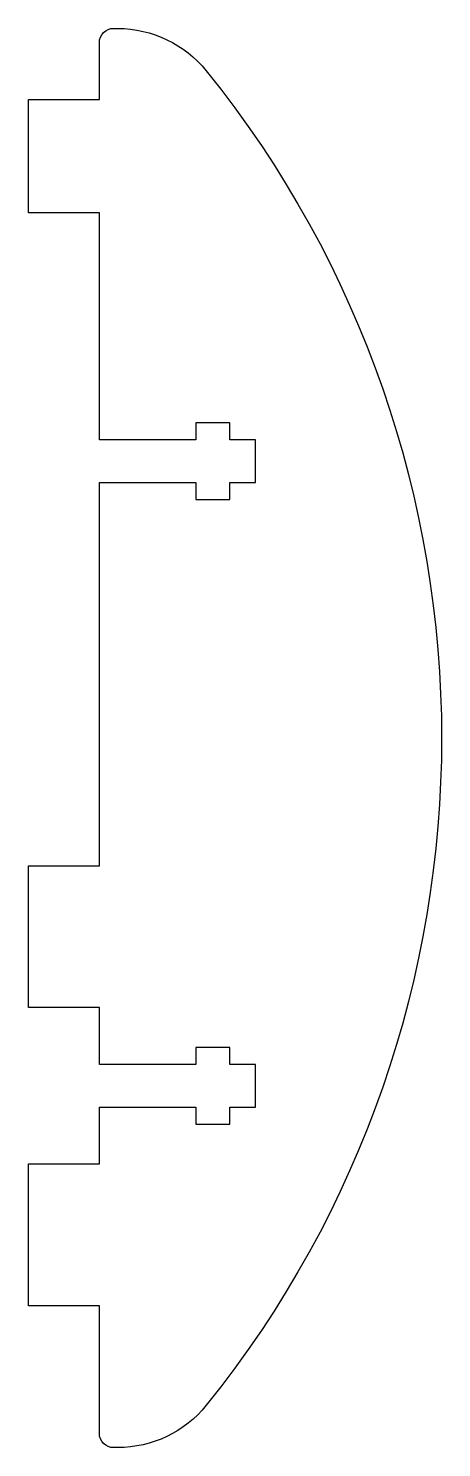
# Model space of a CAD drawing. Header units: millimetres. Extents: x -187 to -158, y 44 to 144.
import ezdxf

# ---------------------------------------------------------------- set-up
doc = ezdxf.new("R2010")
doc.units = ezdxf.units.MM
doc.layers.get('0').update_dxf_attribs({"linetype": 'CONTINUOUS'})

msp = doc.modelspace()

# ---------------------------------------------------------------- linework, layer by layer
msp.add_lwpolyline([(-181, 44, -0.414214), (-182, 45), (-182, 54), (-187, 54), (-187, 64), (-182, 64), (-182, 68), (-175.2, 68), (-175.2, 66.8), (-172.8, 66.8), (-172.8, 68), (-171, 68), (-171, 71), (-172.8, 71), (-172.8, 72.2), (-175.2, 72.2), (-175.2, 71), (-182, 71), (-182, 75), (-187, 75), (-187, 85), (-182, 85), (-182, 112), (-175.2, 112), (-175.2, 110.8), (-172.8, 110.8), (-172.8, 112), (-171, 112), (-171, 115), (-172.8, 115), (-172.8, 116.2), (-175.2, 116.2), (-175.2, 115), (-182, 115), (-182, 131), (-187, 131), (-187, 139), (-182, 139), (-182, 143, -0.414214), (-181, 144), (-180.7, 144, -0.222938), (-174.47, 141.02, -0.352511), (-174.47, 46.98, -0.226035), (-180.7, 44)], format="xyb", close=True)

doc.saveas('drawing.dxf')
